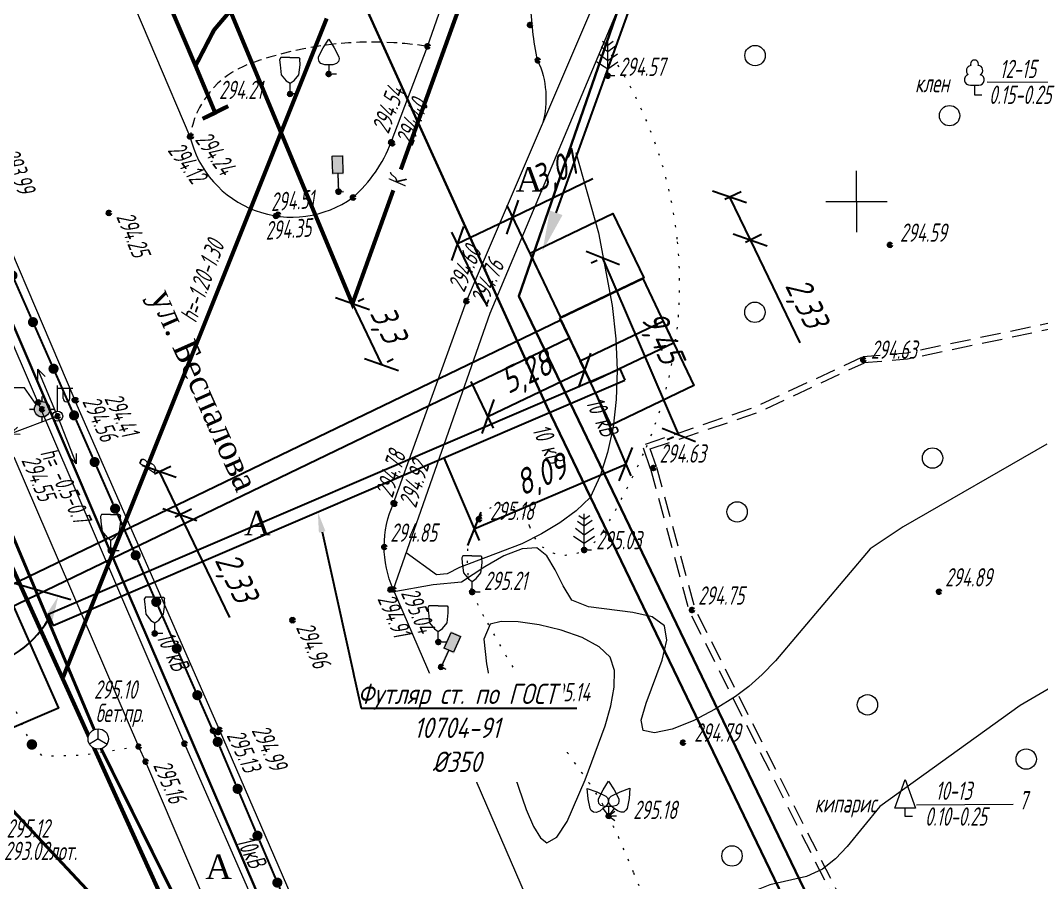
# Model space of a CAD drawing. Header units: metres. Extents: x -857 to 4713, y -766 to 4803.
# Drawn here: x 1997.6 to 2047.6, y 1262 to 1304.3 of the extents above; entities that cross this region are included whole.
import ezdxf
from ezdxf import colors
from ezdxf.entities.mleader import LeaderData, LeaderLine
from ezdxf.math import Vec2, Vec3

# ---------------------------------------------------------------- set-up
doc = ezdxf.new("R2010")
doc.units = ezdxf.units.M
doc.set_wipeout_variables(frame=1)
for name, pattern in [('71100000a', [1, 0, -1]), ('COMMUN', [6, 5, -1]), ('DASHED', [0.75, 0.5, -0.25]), ('DASHEDX2', [1.5, 1, -0.5])]:
    doc.linetypes.add(name, pattern=pattern)
for name, color, linetype, lineweight, transparency in [('31252100', 7, 'Continuous', 18, 0.65), ('51361960', 7, 'Continuous', 18, 0.65), ('51472300', 7, 'Continuous', 18, 0.65), ('71100000', 7, 'Continuous', 18, 0.65), ('71133100', 7, 'Continuous', 18, 0.65), ('71133200', 7, 'Continuous', 18, 0.65), ('71133300', 7, 'Continuous', 18, 0.65), ('71133600', 7, 'Continuous', 18, 0.65), ('71133800', 7, 'Continuous', 18, 0.65), ('82211000', 7, 'Continuous', 18, 0.65), ('Commun', 7, 'Continuous', 18, 0.65), ('GEO_POINTS', 7, 'Continuous', 18, 0.65), ('Grid', 7, 'Continuous', 18, 0.65), ('Otm', 7, 'Continuous', 18, 0.65), ('R_Поверхность5_CNT-MIN', 7, 'Continuous', 18, 0.65), ('Sit', 7, 'Continuous', 18, 0.65), ('Text', 7, 'Continuous', 18, 0.65), ('Text_com', 7, 'Continuous', 18, 0.65), ('Us_znak', 7, 'Continuous', 18, 0.65), ('Us_znak_fon', 7, 'Continuous', 18, 0.65)]:
    doc.layers.add(name, color=color, linetype=linetype, lineweight=lineweight, transparency=transparency)
doc.layers.add('НВ текст', color=213, linetype='Continuous', lineweight=13)
doc.styles.add('eskd', font='ESKD1.shx', dxfattribs={"width": 1.2, "oblique": 15})
doc.styles.get("Standard").update_dxf_attribs({"font": 'GOST_0.TTF', "oblique": 15})
doc.styles.add('style1', font='times.ttf', dxfattribs={"height": 1})
doc.linetypes.add('KABELww_500', pattern='A,0.0001,-0.4,[131,ltypeshp.shx,S=0.4,R=90,X=0.4,Y=-0.4],0.2,[131,ltypeshp.shx,S=0.2,R=90,X=0.4,Y=-0.2],3.6,[131,ltypeshp.shx,S=0.2,R=-90,X=-0.4,Y=0.2],0.2,[131,ltypeshp.shx,S=0.4,R=-90,X=-0.4,Y=0.4],-0.8,4,-0.4', length=9.6001)
doc.linetypes.add('ПОДЗ_ЛИНИИ_СВЯЗИ', pattern='A,4.8,-0.2,[133,ltypeshp.shx,S=0.2,R=0,X=-0.2,Y=0],-0.2,4.8,-2', length=12)
doc.dimstyles.new('ISO-25', dxfattribs={"dimtxt": 2.5, "dimasz": 2.5, "dimexe": 1.25, "dimexo": 0.625, "dimtad": 1, "dimtxsty": 'Standard', "dimcen": 2.5, "dimadec": 0, "dimazin": 0, "dimtfac": 1, "dimtmove": 0, "dimatfit": 3, "dimfxl": 1, "dimarcsym": 0})

# ---------------------------------------------------------------- blocks, each defined once
blk = doc.blocks.new('51472300')
for p, q in [((0, 0.5), (0, 3)), ((0, 2.75), (1.5, 2.75)), ((0.54, 1.74), (0.54, 2.75)), ((1.2, 1.74), (1.2, 2.75))]:
    blk.add_line(p, q)
at = {"color": 7}
for radius in [0.5, 0.05]:
    blk.add_circle((0, 0), radius, dxfattribs=at)
blk.add_arc((0.87, 1.75), 0.331, 182.1567, 357.8433)
at = {"oblique": 15}
blk.add_attdef('Z', (1.02, -1.37), '', height=2, dxfattribs=at)
blk = doc.blocks.new('71133200')
for p, q in [((-0.924145, 3.560442), (-1.024145, 3.360442)), ((-1.024145, 3.360442), (-0.977382, 2.864397)), ((-0.024145, 3.560442), (-0.924145, 3.560442)), ((-0.024145, 3.560442), (0.875855, 3.560442)), ((0.875855, 3.560442), (0.958164, 3.395824)), ((0.975974, 2.864397), (0.958164, 3.395824)), ((-0.977382, 2.864397), (-0.861899, 1.88241)), ((0.861899, 1.88241), (0.975974, 2.864397)), ((-0.861899, 1.88241), (-0.374616, 1.28565)), ((-0.374616, 1.28565), (0, 1.039723)), ((0, 1.039723), (0.401375, 1.321765)), ((0, 0), (0, 1.039723)), ((0.401375, 1.321765), (0.861899, 1.88241)), ((0.8, 0), (0, 0))]:
    blk.add_line(p, q)
at = {"style": 'eskd', "oblique": 14.99997778}
blk.add_attdef('Z', (1.873004, -0.239356), '', height=2, dxfattribs=at)
blk = doc.blocks.new('71133300')
for p, q in [((0, 0.91), (0, 0)), ((0, 0), (0.76, 0))]:
    blk.add_line(p, q)
blk.add_lwpolyline([(0, 0.91), (-0.38, 0.91), (-0.76, 1.03), (-0.95, 1.21), (-1.01, 1.47), (-0.99, 1.69), (-0.54, 2.57), (0, 3.42), (0.54, 2.57), (0.99, 1.69), (1.01, 1.47), (0.95, 1.21), (0.76, 1.03), (0.39, 0.91)], close=True)
at = {"style": 'eskd', "oblique": 15}
blk.add_attdef('Z', (1.77, -0.69), '', height=2, dxfattribs=at)
blk = doc.blocks.new('71133600')
for p, q in [((-0.52, 3.39), (0, 3.02)), ((0, 3.02), (0.55, 3.39)), ((-0.86, 2.16), (0, 1.51)), ((0, 1.51), (0.96, 2.16))]:
    blk.add_line(p, q)
for points in [[(0.71, 0), (0, 0), (0, 3.55)], [(-0.64, 2.84), (0, 2.37), (0, 2.37), (0.78, 2.93)], [(-1.05, 1.38), (0, 0.67), (1, 1.38)]]:
    blk.add_lwpolyline(points)
at = {"style": 'eskd', "oblique": 15}
blk.add_attdef('Z', (2.03, -0.19), '', height=2, dxfattribs=at)
blk = doc.blocks.new('*U54')
at = {"layer": '82211000', "linetype": 'Continuous', "ltscale": 0.5}
for points in [[(5192401.539, 4968912.652, 1), (5192401.737, 4968912.193, 1)], [(5192402.527, 4968910.355, 1), (5192402.725, 4968909.896, 1)], [(5192403.515, 4968908.059, 1), (5192403.713, 4968907.6, 1)], [(5192404.503, 4968905.762, 1), (5192404.701, 4968905.303, 1)], [(5192405.491, 4968903.466, 1), (5192405.689, 4968903.007, 1)], [(5192406.486, 4968901.173, 1), (5192406.688, 4968900.715, 1)], [(5192407.494, 4968898.885, 1), (5192407.695, 4968898.427, 1)], [(5192408.501, 4968896.597, 1), (5192408.703, 4968896.139, 1)], [(5192409.509, 4968894.309, 1), (5192409.71, 4968893.851, 1)], [(5192410.516, 4968892.021, 1), (5192410.718, 4968891.563, 1)], [(5192411.524, 4968889.732, 1), (5192411.725, 4968889.275, 1)], [(5192412.531, 4968887.444, 1), (5192412.733, 4968886.987, 1)], [(5192413.538, 4968885.156, 1), (5192413.74, 4968884.699, 1)], [(5192414.546, 4968882.868, 1), (5192414.747, 4968882.411, 1)], [(5192415.553, 4968880.58, 1), (5192415.755, 4968880.123, 1)], [(5192416.561, 4968878.292, 1), (5192416.762, 4968877.835, 1)], [(5192417.568, 4968876.004, 1), (5192417.77, 4968875.547, 1)], [(5192418.571, 4968873.714, 1), (5192418.766, 4968873.254, 1)], [(5192419.546, 4968871.412, 1), (5192419.741, 4968870.952, 1)], [(5192420.521, 4968869.11, 1), (5192420.716, 4968868.65, 1)], [(5192421.496, 4968866.808, 1), (5192421.691, 4968866.348, 1)], [(5192422.47, 4968864.506, 1), (5192422.665, 4968864.045, 1)], [(5192423.445, 4968862.204, 1), (5192423.64, 4968861.743, 1)], [(5192424.42, 4968859.902, 1), (5192424.615, 4968859.441, 1)]]:
    blk.add_hatch(color=256, dxfattribs=at).paths.add_polyline_path(points, flags=0)
at = {"layer": '82211000', "linetype": 'Continuous', "ltscale": 0.5, "flags": 128}
blk.add_lwpolyline([(5192401.144, 4968913.57, 0.1, 0.1, 0), (5192401.539, 4968912.652, 0, 0, 0)], format="xyseb", dxfattribs=at)
at = {"layer": '82211000', "linetype": 'Continuous', "ltscale": 0.5, "const_width": 0.1}
for points in [[(5192401.737, 4968912.193), (5192402.527, 4968910.355)], [(5192402.725, 4968909.896), (5192403.515, 4968908.059)], [(5192403.713, 4968907.6), (5192404.503, 4968905.762)], [(5192404.701, 4968905.303), (5192405.491, 4968903.466)], [(5192406.688, 4968900.715), (5192407.494, 4968898.885)], [(5192407.695, 4968898.427), (5192408.501, 4968896.597)], [(5192408.703, 4968896.139), (5192409.509, 4968894.309)], [(5192409.71, 4968893.851), (5192410.516, 4968892.021)], [(5192410.718, 4968891.563), (5192411.524, 4968889.732)], [(5192411.725, 4968889.275), (5192412.531, 4968887.444)], [(5192412.733, 4968886.987), (5192413.538, 4968885.156)], [(5192413.74, 4968884.699), (5192414.546, 4968882.868)], [(5192414.747, 4968882.411), (5192415.553, 4968880.58)], [(5192415.755, 4968880.123), (5192416.561, 4968878.292)], [(5192416.762, 4968877.835), (5192417.568, 4968876.004)], [(5192418.766, 4968873.254), (5192419.546, 4968871.412)], [(5192419.741, 4968870.952), (5192420.521, 4968869.11)], [(5192420.716, 4968868.65), (5192421.496, 4968866.808)], [(5192421.691, 4968866.348), (5192422.47, 4968864.506)], [(5192422.665, 4968864.045), (5192423.445, 4968862.204)], [(5192423.64, 4968861.743), (5192424.42, 4968859.902)]]:
    blk.add_lwpolyline(points, dxfattribs=at)
at = {"layer": '82211000', "linetype": 'Continuous', "ltscale": 0.5}
for points in [[(5192405.689, 4968903.007, 0.1, 0.1, 0), (5192406.121, 4968902.002, 0.1, 0.1, 0), (5192406.486, 4968901.173, 0, 0, 0)], [(5192417.77, 4968875.547, 0.1, 0.1, 0), (5192418.436, 4968874.033, 0.1, 0.1, 0), (5192418.571, 4968873.714, 0, 0, 0)]]:
    blk.add_lwpolyline(points, format="xyseb", dxfattribs=at)
at = {"layer": '82211000', "ltscale": 0.5, "const_width": 0.1}
blk.add_lwpolyline([(5192424.615, 4968859.441), (5192425.388, 4968857.617)], dxfattribs=at)
blk = doc.blocks.new('31252100a')
blk.add_circle((0, 0), 1)
blk = doc.blocks.new('51361960a')
at = {"style": 'eskd', "oblique": 15}
for tag, p in [('Z', (1.72, 1.4)), ('Z1', (1.72, -1)), ('Z2', (1.72, -3.4))]:
    blk.add_attdef(tag, p, '', height=2, dxfattribs=at)
at = {"color": 7}
blk.add_wipeout([(-0.1, 1), (-0.29, 0.96), (-0.47, 0.89), (-0.64, 0.78), (-0.78, 0.64), (-0.89, 0.47), (-0.96, 0.29), (-1, 0.1), (-1, -0.1), (-0.96, -0.29), (-0.89, -0.47), (-0.78, -0.64), (-0.64, -0.78), (-0.47, -0.89), (-0.29, -0.96), (-0.1, -1), (0.1, -1), (0.29, -0.96), (0.47, -0.89), (0.64, -0.78), (0.78, -0.64), (0.89, -0.47), (0.96, -0.29), (1, -0.1), (1, 0.1), (0.96, 0.29), (0.89, 0.47), (0.78, 0.64), (0.64, 0.78), (0.47, 0.89), (0.29, 0.96), (0.1, 1)], dxfattribs=at)
blk.add_wipeout([(-0.1, 1), (-0.29, 0.96), (-0.47, 0.89), (-0.64, 0.78), (-0.78, 0.64), (-0.89, 0.47), (-0.96, 0.29), (-1, 0.1), (-1, -0.1), (-0.96, -0.29), (-0.89, -0.47), (-0.78, -0.64), (-0.64, -0.78), (-0.47, -0.89), (-0.29, -0.96), (-0.1, -1), (0.1, -1), (0.29, -0.96), (0.47, -0.89), (0.64, -0.78), (0.78, -0.64), (0.89, -0.47), (0.96, -0.29), (1, -0.1), (1, 0.1), (0.96, 0.29), (0.89, 0.47), (0.78, 0.64), (0.64, 0.78), (0.47, 0.89), (0.29, 0.96), (0.1, 1)], dxfattribs=at)
for q in [(-0.87, -0.5), (0, 1), (0.87, -0.5)]:
    blk.add_line((0, 0), q)
blk.add_circle((0, 0), 1)
blk = doc.blocks.new('GRID')
at = {"layer": 'Grid', "color": 104}
blk.add_line((-1.5, 0), (1.5, 0), dxfattribs=at)
for points in [[(0, 0), (0, 1.5)], [(0, 0), (0, -1.5)]]:
    blk.add_lwpolyline(points, dxfattribs=at)
blk = doc.blocks.new('71133800')
blk.add_lwpolyline([(0.71, 0), (0, 0), (0, 0.8), (-1.03, 0.8), (0, 3.61), (1.01, 0.8), (-0.03, 0.8)])
at = {"style": 'eskd', "oblique": 15}
blk.add_attdef('Z', (1.57, -0.8), '', height=2, dxfattribs=at)
blk = doc.blocks.new('71133100')
for p, q in [((-0.39, 0.96), (0.43, 0.96)), ((0, 0.96), (0, 0)), ((0, 0), (0.75, 0))]:
    blk.add_line(p, q)
for centre, radius, start, end in [((0.01, 3.04), 0.39, 339.52, 198.62), ((-0.44, 1.5), 0.538, 107.1058, 275.2306), ((-0.26, 2.38), 0.52, 101.09, 227.21), ((0.33, 2.4), 0.5, 301.87, 85.62), ((0.46, 1.48), 0.52, 267.04, 76.7)]:
    blk.add_arc(centre, radius, start, end)
at = {"style": 'eskd', "oblique": 15}
blk.add_attdef('Z', (1.7, -0.17), '', height=2, dxfattribs=at)
blk = doc.blocks.new('KOVER')
at = {"layer": 'Us_znak', "lineweight": -2}
blk.add_hatch(color=0, dxfattribs=at).paths.add_polyline_path([(-0.21, 0, 1), (0.21, 0, 1)])
at = {"layer": 'Us_znak_fon', "true_color": 0xffffff}
blk.add_hatch(color=7, dxfattribs=at).paths.add_polyline_path([(-0.26, 0, 1), (0.26, 0, 1)])
at = {"layer": 'Us_znak', "color": 0, "lineweight": -2}
blk.add_circle((0, 0), 0.21, dxfattribs=at)
blk = doc.blocks.new('NAPR')
at = {"layer": 'Us_znak', "color": 0, "linetype": 'Continuous', "lineweight": -2}
for p in [(-0.191, 2.038), (0.189, 2.037)]:
    blk.add_line(p, (0, 2.5), dxfattribs=at)
blk.add_lwpolyline([(0, 0), (0, 2.5)], dxfattribs=at)
blk = doc.blocks.new('ZNAK')
at = {"layer": 'Us_znak_fon', "true_color": 0xffffff}
blk.add_hatch(color=7, dxfattribs=at).paths.add_polyline_path([(0.3, 1.8), (-0.3, 1.8), (-0.3, 0.85), (-0.05, 0.85), (-0.05, -0.05), (0.25, -0.05), (0.25, 0.05), (0.05, 0.05), (0.05, 0.85), (0.3, 0.85)])
at = {"layer": 'Us_znak', "color": 0, "linetype": 'Continuous', "lineweight": -2, "ltscale": 10}
blk.add_lwpolyline([(-0.25, 1.75), (0.25, 1.75), (0.25, 0.9), (-0.25, 0.9)], close=True, dxfattribs=at)
at = {"layer": 'Us_znak', "linetype": 'DASHEDX2', "ltscale": 10}
blk.add_lwpolyline([(0, 0.9), (0, 0), (0.25, 0)], dxfattribs=at)
blk = doc.blocks.new('POINT')
at = {"layer": 'Us_znak', "linetype": 'Continuous', "lineweight": -2}
h = blk.add_hatch(color=0, dxfattribs=at)
edge = h.paths.add_edge_path()
edge.add_arc((0, 0), 0.05, 0, 360)
at = {"layer": 'Us_znak_fon', "linetype": 'Continuous', "true_color": 0xffffff}
blk.add_hatch(color=7, dxfattribs=at).paths.add_polyline_path([(-0.422, 0.05, -0.346708), (-0.05, 0.422), (-0.05, 0.625), (0.05, 0.625), (0.05, 0.422, -0.346708), (0.422, 0.05), (0.625, 0.05), (0.625, -0.05), (0.422, -0.05, -0.346708), (0.05, -0.422), (0.05, -0.625), (-0.05, -0.625), (-0.05, -0.422, -0.346708), (-0.422, -0.05), (-0.625, -0.05), (-0.625, 0.05)])
at = {"layer": 'Us_znak', "color": 0, "linetype": 'Continuous', "lineweight": -2}
for p, q in [((0, 0.375), (0, 0.625)), ((-0.625, 0), (-0.375, 0)), ((0.375, 0), (0.625, 0)), ((0, -0.625), (0, -0.375))]:
    blk.add_line(p, q, dxfattribs=at)
for radius in [0.375, 0.05]:
    blk.add_circle((0, 0), radius, dxfattribs=at)
blk = doc.blocks.new('_Oblique')
at = {"color": 0, "linetype": 'ByBlock', "lineweight": -2}
blk.add_line((-0.5, -0.5), (0.5, 0.5), dxfattribs=at)
blk = doc.blocks.new('*D115')
at = {"color": 0, "lineweight": -2, "transparency": 16777216}
for p, q in [((2029.843, 1283.969), (2026.113, 1292.648)), ((2025.844, 1292.533), (2025.539, 1292.402)), ((2029.574, 1283.853), (2029.269, 1283.722))]:
    blk.add_line(p, q, dxfattribs=at)
at = {"layer": 'Defpoints', "color": 0, "transparency": 16777216}
for p in [(2026.113, 1292.648), (2026.131, 1292.656), (2029.862, 1283.977)]:
    blk.add_point(p, dxfattribs=at)
at = {"color": 0, "lineweight": -2, "transparency": 16777216, "xscale": 1.25, "yscale": 1.25, "zscale": 1.25}
for p, rotation in [((2026.113, 1292.648), 113.2567220751543), ((2029.843, 1283.969), 293.2567220751543)]:
    blk.add_blockref('_Oblique', p, dxfattribs=dict(at, rotation=rotation))
at = {"color": 0, "transparency": 16777216, "insert": (2028.925, 1288.716), "char_height": 1.25, "attachment_point": 5, "rotation": 293.2567}
blk.add_mtext('9,45', dxfattribs=at)
blk = doc.blocks.new('*D116')
at = {"color": 0, "lineweight": -2, "transparency": 16777216}
for p, q in [((2014.115, 1290.533), (2014.396, 1290.669)), ((2013.833, 1290.398), (2015.266, 1287.423)), ((2015.547, 1287.559), (2015.829, 1287.694))]:
    blk.add_line(p, q, dxfattribs=at)
at = {"layer": 'Defpoints', "color": 0, "transparency": 16777216}
for p in [(2013.833, 1290.398, 289.283), (2015.266, 1287.423), (2015.266, 1287.423)]:
    blk.add_point(p, dxfattribs=at)
at = {"color": 0, "lineweight": -2, "transparency": 16777216, "xscale": 1.25, "yscale": 1.25, "zscale": 1.25}
for p, rotation in [((2013.833, 1290.398), 115.7174140466371), ((2015.266, 1287.423), 295.7174140466371)]:
    blk.add_blockref('_Oblique', p, dxfattribs=dict(at, rotation=rotation))
at = {"color": 0, "transparency": 16777216, "insert": (2015.479, 1289.358), "char_height": 1.25, "attachment_point": 5, "rotation": 295.7174}
blk.add_mtext('3,3', dxfattribs=at)
blk = doc.blocks.new('*D132')
at = {"color": 0, "lineweight": -2, "transparency": 16777216}
for p, q in [((2032.096, 1295.529), (2032.892, 1295.913)), ((2032.329, 1295.642), (2033.342, 1293.539)), ((2033.109, 1293.427), (2033.905, 1293.811)), ((2033.342, 1293.539), (2035.777, 1288.482))]:
    blk.add_line(p, q, dxfattribs=at)
at = {"layer": 'Defpoints', "color": 0, "transparency": 16777216}
for p in [(2032.329, 1295.642), (2031.815, 1295.394), (2032.827, 1293.292)]:
    blk.add_point(p, dxfattribs=at)
at = {"color": 0, "lineweight": -2, "transparency": 16777216, "xscale": 1.25, "yscale": 1.25, "zscale": 1.25}
for p, rotation in [((2032.329, 1295.642), 115.717414046647), ((2033.342, 1293.539), 295.717414046647)]:
    blk.add_blockref('_Oblique', p, dxfattribs=dict(at, rotation=rotation))
at = {"color": 0, "transparency": 16777216, "insert": (2035.995, 1290.408), "char_height": 1.25, "attachment_point": 5, "rotation": 295.7174}
blk.add_mtext('2,33', dxfattribs=at)
blk = doc.blocks.new('*D133')
at = {"color": 0, "lineweight": -2, "transparency": 16777216}
for p, q in [((2004.127, 1282.058), (2004.923, 1282.441)), ((2004.36, 1282.17), (2005.372, 1280.068)), ((2005.139, 1279.956), (2005.935, 1280.339)), ((2005.372, 1280.068), (2007.808, 1275.011))]:
    blk.add_line(p, q, dxfattribs=at)
at = {"layer": 'Defpoints', "color": 0, "transparency": 16777216}
for p in [(2004.36, 1282.17), (2003.845, 1281.922), (2004.857, 1279.82)]:
    blk.add_point(p, dxfattribs=at)
at = {"color": 0, "lineweight": -2, "transparency": 16777216, "xscale": 1.25, "yscale": 1.25, "zscale": 1.25}
for p, rotation in [((2004.36, 1282.17), 115.717414046647), ((2005.372, 1280.068), 295.717414046647)]:
    blk.add_blockref('_Oblique', p, dxfattribs=dict(at, rotation=rotation))
at = {"color": 0, "transparency": 16777216, "insert": (2008.025, 1276.936), "char_height": 1.25, "attachment_point": 5, "rotation": 295.7174}
blk.add_mtext('2,33', dxfattribs=at)
blk = doc.blocks.new('*D189')
at = {"color": 0, "lineweight": -2, "transparency": 16777216}
for p, q in [((2021.696, 1294.659), (2025.618, 1296.547)), ((2023.178, 1291.581), (2021.425, 1295.222)), ((2018.984, 1293.353), (2021.696, 1294.659)), ((2020.466, 1290.275), (2018.713, 1293.916))]:
    blk.add_line(p, q, dxfattribs=at)
at = {"layer": 'Defpoints', "color": 0, "transparency": 16777216}
for p in [(2021.696, 1294.659), (2023.314, 1291.299), (2020.602, 1289.993)]:
    blk.add_point(p, dxfattribs=at)
at = {"color": 0, "lineweight": -2, "transparency": 16777216, "xscale": 1.25, "yscale": 1.25, "zscale": 1.25}
for p, rotation in [((2021.696, 1294.659), 25.71569932301934), ((2018.984, 1293.353), 205.7156993230194)]:
    blk.add_blockref('_Oblique', p, dxfattribs=dict(at, rotation=rotation))
at = {"color": 0, "transparency": 16777216, "insert": (2023.773, 1296.803), "char_height": 1.25, "attachment_point": 5, "rotation": 25.7157}
blk.add_mtext('3,01', dxfattribs=at)
blk = doc.blocks.new('*D190')
at = {"color": 0, "lineweight": -2, "transparency": 16777216}
for p, q in [((2024.403, 1288.874), (2025.5, 1286.583)), ((2020.469, 1284.867), (2025.23, 1287.147)), ((2019.642, 1286.594), (2020.739, 1284.304))]:
    blk.add_line(p, q, dxfattribs=at)
at = {"layer": 'Defpoints', "color": 0, "transparency": 16777216}
for p in [(2024.268, 1289.156), (2025.23, 1287.147), (2019.507, 1286.876)]:
    blk.add_point(p, dxfattribs=at)
at = {"color": 0, "lineweight": -2, "transparency": 16777216, "xscale": 1.25, "yscale": 1.25, "zscale": 1.25}
for p, rotation in [((2025.23, 1287.147), 25.58543545111586), ((2020.469, 1284.867), 205.5854354511159)]:
    blk.add_blockref('_Oblique', p, dxfattribs=dict(at, rotation=rotation))
at = {"color": 0, "transparency": 16777216, "insert": (2022.404, 1286.937), "char_height": 1.25, "attachment_point": 5, "rotation": 25.5854}
blk.add_mtext('5,28', dxfattribs=at)
blk = doc.blocks.new('*D191')
at = {"color": 0, "lineweight": -2, "transparency": 16777216}
for p, q in [((2025.755, 1286.018), (2027.49, 1281.962)), ((2018.318, 1282.836), (2020.053, 1278.781)), ((2019.807, 1279.355), (2027.244, 1282.537))]:
    blk.add_line(p, q, dxfattribs=at)
at = {"layer": 'Defpoints', "color": 0, "transparency": 16777216}
for p in [(2025.632, 1286.305), (2018.195, 1283.123), (2027.244, 1282.537)]:
    blk.add_point(p, dxfattribs=at)
at = {"color": 0, "lineweight": -2, "transparency": 16777216, "xscale": 1.25, "yscale": 1.25, "zscale": 1.25}
for p, rotation in [((2027.244, 1282.537), 23.1611704881968), ((2019.807, 1279.355), 203.1611704881968)]:
    blk.add_blockref('_Oblique', p, dxfattribs=dict(at, rotation=rotation))
at = {"color": 0, "transparency": 16777216, "insert": (2023.12, 1281.894), "char_height": 1.25, "attachment_point": 5, "rotation": 23.1612}
blk.add_mtext('8,09', dxfattribs=at)
blk = doc.blocks.new('*D194')
at = {"color": 0, "lineweight": -2, "transparency": 16777216}
for p, q in [((1994.296, 1277.323), (1989.479, 1275.003)), ((1994.878, 1277.373), (2000.018, 1275.899))]:
    blk.add_line(p, q, dxfattribs=at)
blk.add_arc((1994.578, 1277.459), 5.034, 219.9805, 329.7401, dxfattribs=at)
at = {"color": 0, "transparency": 16777216}
for points in [[(1998.734, 1275.004), (1999.118, 1274.84), (1999.417, 1276.071)], [(1990.545, 1274.111), (1990.895, 1274.337), (1990.042, 1275.274)]]:
    blk.add_solid(points, dxfattribs=at)
at = {"layer": 'Defpoints', "color": 0, "transparency": 16777216}
for p in [(2084.221, 1320.635, 292.988), (1992.438, 1278.072, 291.13), (1994.578, 1277.459, 291.193), (1994.578, 1277.459, 291.193), (1993.006, 1272.676)]:
    blk.add_point(p, dxfattribs=at)
at = {"color": 0, "transparency": 16777216, "insert": (1994.925, 1273.377), "char_height": 1.25, "attachment_point": 5, "rotation": 4.8603}
blk.add_mtext('138°', dxfattribs=at)

msp = doc.modelspace()

# ---------------------------------------------------------------- linework, layer by layer
for p, q in [((1998.915, 1275.175), (2026.946, 1287.217)), ((2026.946, 1287.21), (2027.188, 1286.652)), ((1999.158, 1274.611), (2027.188, 1286.652)), ((1998.915, 1275.175), (1999.158, 1274.611))]:
    msp.add_line(p, q)
at = {"color": 192, "linetype": 'ПОДЗ_ЛИНИИ_СВЯЗИ', "lineweight": 60, "ltscale": 0.4, "const_width": 0.15, "flags": 128}
for points, elevation in [([(1947.973, 1370.625), (1988.71, 1274.585), (2003.908, 1258.354), (2021.279, 1216.797)], 290.481), ([(1971.988, 1338.976), (2001.172, 1269.507)], 290.074), ([(2007.881, 1255.721), (2001.514, 1268.567)], 295.619)]:
    msp.add_lwpolyline(points, dxfattribs=dict(at, elevation=elevation))
for points in [[(2022.554, 1292.889), (2026.613, 1294.831), (2028.123, 1291.673), (2024.064, 1289.732)], [(2024.012, 1289.693), (2028.071, 1291.635), (2029.581, 1288.477), (2025.522, 1286.536)], [(2025.009, 1287.608), (2029.068, 1289.55), (2030.579, 1286.393), (2026.519, 1284.451)], [(1991.226, 1277.938), (1995.339, 1279.765), (1999.427, 1270.56), (1995.285, 1268.799)]]:
    msp.add_lwpolyline(points, close=True)
msp.add_lwpolyline([(2024.052, 1289.62), (2024.486, 1288.719), (1992.396, 1273.246), (1991.962, 1274.147), (2024.052, 1289.62)])
at = {"layer": '71100000', "linetype": '71100000a', "ltscale": 0.5}
msp.add_lwpolyline([(2038.594, 1235.442, -0.025435), (2036.83, 1239.252, -0.033015), (2035.822, 1242.327, -0.010565), (2035.307, 1244.531, 0.041009), (2035.14, 1245.091, 0.014385), (2033.963, 1247.865, -0.005343), (2030.661, 1255.275, -0.005186), (2027.622, 1262.499, 0.013408), (2026.401, 1265.274, 0.048157), (2025.419, 1266.92, -0.019154), (2022.721, 1270.901, -0.011167), (2020.452, 1274.731, -0.029325), (2019.708, 1276.256, -0.071855), (2019.509, 1277.026, -0.041893), (2019.476, 1278.385, -0.078018), (2019.577, 1278.847, -0.033707), (2020.039, 1279.834, -0.688426), (2022.526, 1279.483, 0.504722), (2025.199, 1278.317, 0.126735), (2026.13, 1279.229, 0.034981), (2028.25, 1283.372, 0.128452), (2029.766, 1293.571, 0.127487), (2026.093, 1303.286)], format="xyb", dxfattribs=at)
at = {"layer": '71100000', "linetype": '71100000a', "ltscale": 0.5, "elevation": 294.548, "flags": 128}
msp.add_lwpolyline([(2003.35, 1268.67), (2000.59, 1268.246), (1998.652, 1268.194), (1998.077, 1268.808), (1996.556, 1272.113), (1995.743, 1272.634), (1993.57, 1272.593), (1990.884, 1272.511), (1988.383, 1271.173), (1981.465, 1268.638), (1980.715, 1268.351), (1979.087, 1267.867), (1977.828, 1268.073), (1976.991, 1269.212), (1976.03, 1270.944), (1975.887, 1272.128)], dxfattribs=at)
at = {"layer": 'Commun', "color": 1, "linetype": 'KABELww_500', "lineweight": 30, "flags": 128}
msp.add_lwpolyline([(1902.3, 1508.453), (1907.247, 1496.628), (1915.094, 1478.449), (1925.833, 1453.741), (1943.82, 1411.454), (1947.767, 1402.432), (1954.32, 1387.493), (1973.029, 1345.148), (1987.375, 1312.339), (2001.279, 1279.81), (2013.185, 1252.155), (2013.185, 1252.155)], dxfattribs=at)
at = {"layer": 'Commun', "color": 4, "linetype": 'COMMUN', "ltscale": 0.7, "const_width": 0.2, "flags": 128}
msp.add_lwpolyline([(2041.275, 1346.473), (2033.759, 1344.818), (2024.631, 1324.564), (2007.049, 1303.838), (2006.14, 1302.082), (1993.054, 1332.724), (1973.571, 1377.655), (1961.298, 1407.187)], dxfattribs=at)
at = {"layer": 'Commun', "color": 1, "linetype": 'KABELww_500', "lineweight": 30, "elevation": 289.986, "flags": 128}
for points in [[(1971.025, 1406.711), (2003.648, 1328.863), (2023.377, 1285.36), (2047.404, 1235.448)], [(2059.382, 1350.746), (2058.602, 1354.663), (2047.839, 1352.371), (2049.33, 1345.669), (2040.403, 1343.95), (2022.004, 1290.782), (2048.508, 1235.647)]]:
    msp.add_lwpolyline(points, dxfattribs=at)
at = {"layer": 'Commun', "color": 32, "linetype": 'COMMUN', "ltscale": 0.7, "const_width": 0.2, "elevation": 289.283, "flags": 128}
for points in [[(2016.209, 1296.992), (2024.096, 1318.883)], [(2007.218, 1306.281), (2013.833, 1290.398), (2015.841, 1295.97)]]:
    msp.add_lwpolyline(points, dxfattribs=at)
at = {"layer": 'Commun', "color": 106, "linetype": 'COMMUN', "ltscale": 0.7, "const_width": 0.2, "flags": 128}
for points, elevation in [([(1999.649, 1272.086), (2012.572, 1304.401)], 285.381), ([(1996.342, 1279.264), (2009.991, 1249.103)], 288.015)]:
    msp.add_lwpolyline(points, dxfattribs=dict(at, elevation=elevation))
at = {"layer": 'GEO_POINTS', "lineweight": 60}
for centre in [(2022.542, 1304.084, 294.327), (2017.517, 1303.034, 294.293), (2022.923, 1302.346, 294.402), (2012.672, 1301.679, 293.264), (2026.353, 1301.59, 294.569), (2010.778, 1300.7, 294.207), (2005.868, 1298.608, 294.116), (2005.922, 1298.619, 294.241), (2015.736, 1298.327, 294.537), (2015.788, 1298.278, 294.396), (2013.151, 1295.903, 294.501), (2013.863, 1295.618, 294.41), (2001.888, 1294.86, 294.248), (2010.087, 1294.713, 294.346), (2010.189, 1294.771, 294.515), (2040.193, 1293.293, 294.591), (2019.427, 1290.526, 294.763), (2019.43, 1290.54, 294.604), (2038.886, 1287.647, 294.634), (1998.427, 1285.564, 294.467), (2000.215, 1285.675, 294.557), (2000.276, 1285.67, 294.407), (1998.615, 1285.225, 294.559), (1999.375, 1284.886, 294.489), (2028.598, 1282.346, 294.626), (2015.853, 1280.619, 294.783), (2015.902, 1280.589, 294.922), (2020.039, 1279.834, 295.175), (2001.988, 1278.288, 294.879), (2015.394, 1278.464, 294.85), (2025.199, 1278.317, 295.032), (2015.699, 1276.378, 294.909), (2015.839, 1276.386, 295.041), (2019.708, 1276.256, 295.208), (2042.602, 1276.271, 294.886), (2030.489, 1275.378, 294.749), (2010.895, 1274.878, 294.964), (2004.141, 1274.225, 295.102), (2018.047, 1273.805, 295.768), (2018.184, 1272.585, 295.146), (2022.721, 1270.901, 295.145), (2007.317, 1269.492, 294.992), (2001.214, 1269.05, 295.104), (2006.995, 1269.455, 295.059), (2007.25, 1269.39, 295.133), (1998.115, 1268.778, 294.87), (2003.347, 1268.674, 295.175), (2005.6, 1268.818, 295.143), (2030.045, 1268.87, 294.794), (2003.693, 1267.934, 295.158), (2026.401, 1265.274, 295.178)]:
    msp.add_circle(centre, 0.06, dxfattribs=at)
at = {"layer": 'R_Поверхность5_CNT-MIN', "color": 32, "flags": 128}
for points, elevation in [([(2024.786, 1297.833), (2025.899, 1293.884), (2026.574, 1290.321), (2026.748, 1288.685), (2026.813, 1287.145), (2026.769, 1285.702), (2026.615, 1284.356), (2026.352, 1283.107), (2025.98, 1281.954), (2025.499, 1280.898), (2024.81, 1280.24), (2023.999, 1279.651), (2023.101, 1279.117), (2022.147, 1278.625), (2019.086, 1277.466), (2018.477, 1277.148)], 294.5), ([(2047.894, 1283.514), (2040.837, 1279.466), (2039.229, 1278.386), (2034.591, 1272.881), (2033.933, 1272.21), (2033.279, 1271.619), (2032.629, 1271.126), (2031.628, 1270.507), (2030.548, 1269.946), (2029.515, 1269.53), (2028.656, 1269.343), (2028.099, 1269.47), (2028.002, 1269.966), (2028.234, 1270.808), (2029.023, 1272.923), (2029.25, 1273.894), (2029.146, 1274.604), (2028.539, 1275.047), (2027.585, 1275.258), (2025.419, 1275.528), (2024.595, 1275.858), (2024.164, 1276.566), (2023.779, 1277.355), (2023.374, 1278.039), (2022.883, 1278.431), (2022.164, 1278.385), (2021.263, 1278.036), (2020.332, 1277.496), (2019.182, 1276.749), (2017.796, 1276.615), (2015.776, 1276.25)], 295), ([(2018.477, 1277.148), (2017.958, 1277.099), (2016.466, 1278.18)], 294.5), ([(2057.132, 1276.847), (2046.584, 1270.69), (2039.698, 1265.741), (2038.101, 1263.774), (2037.526, 1263.174), (2036.891, 1262.654), (2036.109, 1262.294), (2034.312, 1261.886), (2033.494, 1261.563), (2032.748, 1261.139), (2032.275, 1260.528), (2031.882, 1259.768), (2031.557, 1258.904), (2031.056, 1257.036), (2030.851, 1255.275)], 295.5)]:
    msp.add_lwpolyline(points, dxfattribs=dict(at, elevation=elevation))
at = {"layer": 'R_Поверхность5_CNT-MIN', "color": 32, "elevation": 295.5, "flags": 128}
msp.add_lwpolyline([(2023.376, 1263.96), (2023.863, 1264.223), (2024.361, 1264.994), (2025.243, 1267.045), (2026.238, 1269.696), (2026.515, 1270.672), (2026.679, 1271.597), (2026.681, 1272.413), (2026.47, 1273.062), (2025.941, 1273.576), (2025.103, 1274.023), (2024.08, 1274.385), (2022.994, 1274.648), (2021.969, 1274.795), (2021.128, 1274.812), (2020.594, 1274.681), (2020.282, 1273.95), (2020.417, 1272.738), (2020.729, 1271.137), (2021.625, 1267.723), (2022.354, 1265.581), (2022.717, 1264.759), (2023.062, 1264.196)], close=True, dxfattribs=at)
at = {"layer": 'Sit', "flags": 128}
for points, elevation in [([(2000.816, 1310.504), (2005.868, 1298.608, 0.533802), (2013.863, 1295.618, 0.119515), (2015.736, 1298.327), (2017.517, 1303.034), (2022.15, 1316.251), (2024.34, 1322.148), (2025.692, 1325.689), (2030.685, 1339.935), (2032.178, 1343.676)], 293.656), ([(2022.923, 1302.346, -0.048517), (2022.579, 1305.229), (2028.442, 1321.378), (2029.648, 1325.183), (2030.626, 1327.839, -0.075331), (2032.891, 1329.761, 0.188847), (2034.154, 1331.443)], 294.402), ([(2035.779, 1328.858), (2030.284, 1313.618, -0.252015), (2027.998, 1307.59), (2020.574, 1289.927), (2015.839, 1276.386)], 294.109), ([(2019.427, 1290.526), (2019.427, 1290.526), (2026.895, 1307.984), (2027.495, 1309.5, 0.349402), (2029.017, 1313.737), (2031.401, 1320.287), (2034.537, 1328.829)], 294.85), ([(2022.923, 1302.346, -0.176222), (2023.161, 1299.255, -1.114491)], 294.402), ([(2015.839, 1276.386, -0.213698), (2015.853, 1280.619), (2019.427, 1290.526)], 294.85)]:
    msp.add_lwpolyline(points, format="xyb", dxfattribs=dict(at, elevation=elevation))
for points, elevation in [([(1989.877, 1309.799), (1988.287, 1309.126), (1993.689, 1296.533), (2005.6, 1268.818), (2013.343, 1251.077)], 293.5), ([(1989.877, 1309.799), (1995.128, 1297.613), (2000.215, 1285.675), (2000.215, 1285.675)], 293.5), ([(1998.321, 1285.458), (1997.751, 1286.286), (1994.965, 1286.286)], 294.559), ([(2014.126, 1253.765), (2007.317, 1269.492), (2000.215, 1285.675)], 295.558), ([(2028.456, 1282.297), (2028.108, 1283.323)], 294.626), ([(2028.74, 1282.394), (2028.44, 1283.278)], 294.626), ([(1997.229, 1282.9), (2003.347, 1268.674), (2003.693, 1267.934), (2011.597, 1249.403)], 294.548), ([(2015.839, 1276.386), (2023.983, 1257.522), (2033.448, 1235.708), (2037.269, 1226.81), (2037.269, 1226.81)], 294.85), ([(2041.503, 1265.818), (2046.234, 1265.851)], 295.5)]:
    msp.add_lwpolyline(points, dxfattribs=dict(at, elevation=elevation))
at = {"layer": 'Sit', "linetype": 'DASHED', "elevation": 293.656, "flags": 128}
msp.add_lwpolyline([(2017.517, 1303.034, 0.127421), (2008.776, 1302.168, 0.273402), (2005.868, 1298.608, -3.718006)], format="xyb", dxfattribs=at)
at = {"layer": 'Sit', "color": 4, "linetype": 'COMMUN', "ltscale": 0.7, "const_width": 0.2, "elevation": 287.906, "flags": 128}
msp.add_lwpolyline([(2007.746, 1300.103), (2006.486, 1299.482), (2007.104, 1299.772), (2006.14, 1302.082)], dxfattribs=at)
at = {"layer": 'Sit', "flags": 128}
msp.add_lwpolyline([(2044.965, 1301.288), (2049.572, 1301.272)], dxfattribs=at)
at = {"layer": 'Sit', "linetype": 'DASHEDX2', "flags": 128}
for points, elevation in [([(2070.336, 1295.144), (2055.805, 1291.086), (2041.021, 1287.984), (2038.873, 1287.797)], 295.548), ([(2070.417, 1294.855), (2055.876, 1290.794), (2041.065, 1287.686), (2038.899, 1287.498)], 295.548), ([(2028.202, 1283.514), (2033.543, 1285.327), (2038.823, 1287.783)], 294.626), ([(2028.44, 1283.278), (2033.655, 1285.048), (2038.95, 1287.511)], 294.626), ([(2028.453, 1282.306), (2030.349, 1275.325), (2039.91, 1256.32), (2047.074, 1240.915), (2050.639, 1232.654)], 294.626), ([(2028.743, 1282.385), (2030.63, 1275.432), (2040.18, 1256.451), (2047.348, 1241.038), (2050.915, 1232.773)], 294.626)]:
    msp.add_lwpolyline(points, dxfattribs=dict(at, elevation=elevation))

# ---------------------------------------------------------------- block references
at = {"layer": '31252100', "color": 7, "xscale": 0.5, "yscale": 0.5, "zscale": 0.5}
for p in [(2033.581, 1302.582), (2043.121, 1299.633), (2033.575, 1289.985), (2042.285, 1282.833), (2032.702, 1280.191), (2039.091, 1270.724), (2046.879, 1268.062), (2032.451, 1263.309)]:
    msp.add_blockref('31252100a', p, dxfattribs=at)
at = {"layer": '51472300', "color": 7, "xscale": 0.5, "yscale": 0.5, "zscale": 0.5}
msp.add_blockref('51472300', (1999.375, 1284.886, 294.489), dxfattribs=at)
at = {"layer": '71133100', "color": 7, "xscale": 0.5, "yscale": 0.5, "zscale": 0.5}
msp.add_blockref('71133100', (2044.336, 1300.648, -0.161), dxfattribs=at)
at = {"layer": '71133200', "color": 7, "xscale": 0.5, "yscale": 0.5, "zscale": 0.5}
for p in [(2010.778, 1300.7, 294.207), (2001.988, 1278.288, 294.879), (2019.708, 1276.256, 295.208), (2004.141, 1274.225, 295.102), (2018.047, 1273.805, 295.768)]:
    msp.add_blockref('71133200', p, dxfattribs=at)
at = {"layer": '71133300', "color": 7, "xscale": 0.5, "yscale": 0.5, "zscale": 0.5}
for p in [(2012.672, 1301.679, 293.264), (2026.401, 1265.274, 295.178)]:
    msp.add_blockref('71133300', p, dxfattribs=at)
for rotation in [38.26990210757506, 322.382427364061]:
    msp.add_blockref('71133300', (2026.401, 1265.274, 295.178), dxfattribs=dict(at, rotation=rotation))
at = {"layer": '71133600', "color": 7, "xscale": 0.5, "yscale": 0.5, "zscale": 0.5}
for p in [(2026.353, 1301.59, 294.569), (2025.199, 1278.317, 295.032)]:
    msp.add_blockref('71133600', p, dxfattribs=at)
at = {"layer": '71133800', "color": 7, "xscale": 0.5, "yscale": 0.5, "zscale": 0.5}
msp.add_blockref('71133800', (2040.95, 1265.25, 295.5), dxfattribs=at)
at = {"layer": '82211000', "color": 7}
msp.add_blockref('*U54', (-5190411.441, -4967604.578), dxfattribs=at)
at = {"layer": 'Grid', "color": 7, "linetype": 'Continuous'}
msp.add_blockref('GRID', (2038.559, 1295.422), dxfattribs=at)
at = {"layer": 'Sit', "color": 7, "linetype": 'Continuous'}
for name, p, rotation in [('ZNAK', (2013.151, 1295.903, 294.501), 1.88529729028304), ('NAPR', (1999.375, 1284.886, 294.489), 22.63254919406308), ('ZNAK', (2018.184, 1272.585, 295.146), 335.4812721317538)]:
    msp.add_blockref(name, p, dxfattribs=dict(at, rotation=rotation))
for name, p in [('POINT', (1998.615, 1285.225, 294.559)), ('KOVER', (1998.115, 1268.778, 294.87))]:
    msp.add_blockref(name, p, dxfattribs=at)
at = {"layer": 'Sit', "color": 7, "linetype": 'Continuous', "xscale": -1}
for rotation in [110.7543291791047, 201.3055858978623]:
    msp.add_blockref('NAPR', (1999.375, 1284.886, 294.489), dxfattribs=dict(at, rotation=rotation))

# ---------------------------------------------------------------- texts
at = {"layer": 'Otm', "oblique": 13, "width": 0.8}
for s, p in [('294.57', (2026.907, 1301.583, 294.569)), ('12-15', (2045.572, 1301.474, 0.02)), ('294.21', (2007.296, 1300.448, 294.207)), ('клен', (2041.429, 1300.78, 0.02)), ('0.15-0.25', (2045.057, 1300.208, 0.02)), ('294.59', (2040.69, 1293.443, 294.591)), ('294.63', (2039.263, 1287.702, 294.634)), ('294.63', (2028.898, 1282.606, 294.626)), ('295.18', (2020.585, 1279.792, 295.175)), ('294.85', (2015.694, 1278.724, 294.85)), ('295.03', (2025.79, 1278.354, 295.032)), ('295.21', (2020.289, 1276.358, 295.208)), ('294.89', (2042.902, 1276.531, 294.886)), ('294.75', (2030.789, 1275.638, 294.749)), ('295.14', (2023.35, 1270.895, 295.145)), ('294.79', (2030.602, 1268.915, 294.794)), ('10-13', (2042.43, 1266.059, 295.52)), ('кипарис', (2036.505, 1265.44, 295.52)), ('7', (2046.534, 1265.593, 295.52)), ('295.18', (2027.608, 1265.121, 295.178)), ('0.10-0.25', (2041.915, 1264.792, 295.52))]:
    msp.add_text(s, height=0.9, dxfattribs=at).set_placement(p)
for s, rotation, p in [('294.54', 69.2692, (2015.599, 1298.7, 294.537)), ('294.40', 69.2692, (2016.775, 1298.102, 294.396)), ('294.24', 305.9975, (2006.083, 1298.45, 294.241)), ('294.12', 305.9975, (2004.747, 1297.924, 294.116)), ('293.99', 293.0786, (1996.586, 1297.778, 293.986)), ('294.51', 4.1951, (2009.85, 1294.943, 294.515)), ('294.25', 292.1961, (2002.242, 1294.68, 294.248)), ('294.35', 4.1951, (2009.588, 1293.538, 294.346)), ('294.60', 66.7743, (2019.309, 1290.918, 294.604)), ('294.76', 66.7743, (2020.416, 1290.253, 294.763)), ('294.56', 295.0141, (2000.572, 1285.61, 294.557)), ('294.41', 295.0141, (2001.657, 1285.751, 294.407)), ('294.78', 72.6658, (2015.798, 1280.838, 294.783)), ('294.55', 293.273, (1997.586, 1282.727, 294.548)), ('294.92', 72.6658, (2016.948, 1280.339, 294.922)), ('295.04', 293.3499, (2016.197, 1276.214, 295.041)), ('294.91', 293.3499, (2015.05, 1275.928, 294.909)), ('294.96', 293.4894, (2011.052, 1274.52, 294.964)), ('294.99', 295.394, (2008.873, 1269.471, 294.992)), ('295.13', 295.394, (2007.648, 1269.228, 295.133)), ('295.16', 293.1012, (2004.049, 1267.76, 295.158))]:
    msp.add_text(s, height=0.9, rotation=rotation, dxfattribs=at).set_placement(p)
at = {"layer": 'Text', "style": 'style1'}
for p in [(2021.845, 1295.909), (2008.519, 1279.04), (2006.622, 1262.177)]:
    msp.add_text('А', height=1.2, dxfattribs=at).set_placement(p)
msp.add_text('ул. Беспалова', height=1.2, rotation=293.918, dxfattribs=at).set_placement((2003.874, 1290.781, -285.22))
at = {"layer": 'Text_com', "oblique": 13, "width": 0.8}
for s, rotation, p in [('К', 79.7304, (2016.435, 1296.084, 286.771)), ('h=-1.20-1.30', 70.1328, (2006.171, 1289.423, 6.566)), ('В', 69.8196, (2004.114, 1281.999, 282.899)), ('10кВ', 296.6455, (2008.119, 1264.029, 278.021))]:
    msp.add_text(s, height=0.9, rotation=rotation, dxfattribs=at).set_placement(p)
at = {"layer": 'Text_com', "color": 1, "oblique": 13, "width": 0.8}
for s, p in [('10 кВ ', (2025.252, 1285.557, 568.007)), ('10 кВ ', (2022.622, 1284.215, 568.007)), ('h= -0.5-0.7', (1998.507, 1283.087, 278.725)), ('10 кВ ', (2004.204, 1274.047, 568.007))]:
    msp.add_text(s, height=0.9, rotation=295.6548, dxfattribs=at).set_placement(p)
at = {"layer": 'Text_com', "oblique": 13, "width": 0.8}
for s, p in [('295.10', (2001.163, 1271.024, 295.104)), ('бет.пр.', (2001.243, 1269.879, 295.104)), ('295.12', (1996.872, 1264.212, 295.12)), ('293.02лот.', (1996.749, 1263.108, 295.12))]:
    msp.add_text(s, height=0.9, dxfattribs=at).set_placement(p)

# ---------------------------------------------------------------- dimensions: what is measured, and where the dimension line sits
for p1, p2, distance, picture, middle in [((2029.862, 1283.977), (2026.131, 1292.656), 0.02, '*D115', (2028.925, 1288.716)), ((2013.833, 1290.398, 289.283), (2015.266, 1287.423), 0, '*D116', (2015.479, 1289.358)), ((2019.507, 1286.876), (2024.268, 1289.156), -2.227, '*D190', (2022.404, 1286.937)), ((2018.195, 1283.123), (2025.632, 1286.305), -4.098, '*D191', (2023.12, 1281.894))]:
    dim = msp.add_aligned_dim(p1=p1, p2=p2, distance=distance, dimstyle='ISO-25', override={"dimscale": 0.5, "dimblk1": 'Oblique', "dimblk2": 'Oblique', "dimsah": 1})
    dim.commit()
    dim.dimension.update_dxf_attribs({"geometry": picture, "text_midpoint": middle})
dim = msp.add_linear_dim(base=(2004.36, 1282.17), p1=(2004.857, 1279.82), p2=(2003.845, 1281.922), angle=115.7174, dimstyle='ISO-25', override={"dimscale": 0.5, "dimblk1": 'Oblique', "dimblk2": 'Oblique', "dimsah": 1})
dim.commit()
dim.dimension.update_dxf_attribs({"geometry": '*D133', "text_midpoint": (2007.096, 1276.489), "dimtype": 161})

# ---------------------------------------------------------------- next in the draw order: block references
at = {"layer": '51361960', "color": 7, "xscale": 0.5, "yscale": 0.5, "zscale": 0.5}
msp.add_blockref('51361960a', (2001.369, 1269.048, 290.074), dxfattribs=at)

# ---------------------------------------------------------------- next in the draw order: leaders
at = {"layer": 'НВ текст', "color": 0, "ltscale": 100}
ml = msp.add_multileader_mtext('Standard', dxfattribs=at)
ml.set_content('Рабочий котлован 4,5х10*\\P(размеры уточняются после выбора оборудования)')
ml.set_leader_properties()
ml.build(insert=Vec2(0, 0))
ml.multileader.update_dxf_attribs({"has_dogleg": 0, "text_left_attachment_type": 6, "text_right_attachment_type": 6, "dogleg_length": 1, "arrow_head_size": 2})
ctx = ml.context
ctx.base_point, ctx.char_height, ctx.arrow_head_size, ctx.landing_gap_size, ctx.plane_origin = Vec3(2030.167, 1312.539, 295.44), 1, 2, 1, Vec3(10326.464, -5650.301, 295.44)
ctx.left_attachment, ctx.right_attachment, ctx.text_align_type = 6, 6, 1
notes = []
notes.append((ctx, [(1, (1, 1, 0), (2029.167, 1312.539, 295.44), (1, 0), 1, [(0, [(2023.155, 1292.984, 295.44)], 0, [])])]))
ctx.mtext.insert, ctx.mtext.width, ctx.mtext.defined_height, ctx.mtext.alignment, ctx.mtext.flow_direction = Vec3(2044.002, 1313.824, 295.44), 33.3424, 4.033, 2, 5
ctx.mtext.has_bg_fill, ctx.mtext.bg_color, ctx.mtext.bg_scale_factor, ctx.mtext.bg_transparency, ctx.mtext.use_window_bg_color = 1, -1027028792, 1.5, 0, 1
ml = msp.add_multileader_mtext('Standard', dxfattribs=at)
ml.set_content('Футляр ст. по ГОСТ\\P10704-91\\P%%C350')
ml.set_leader_properties()
ml.build(insert=Vec2(0, 0))
ml.multileader.update_dxf_attribs({"has_dogleg": 0, "text_left_attachment_type": 6, "text_right_attachment_type": 6, "dogleg_length": 1, "arrow_head_size": 1})
ctx = ml.context
ctx.base_point, ctx.char_height, ctx.arrow_head_size, ctx.landing_gap_size, ctx.plane_origin = Vec3(2014.26, 1270.564), 1, 1, 1, Vec3(10279.452, -5701.803)
ctx.left_attachment, ctx.right_attachment, ctx.text_align_type = 6, 6, 1
notes.append((ctx, [(1, (1, 1, 0), (2013.26, 1270.564), (1, 0), 1, [(0, [(2012.136, 1280.186)], 0, [])])]))
ctx.mtext.insert, ctx.mtext.width, ctx.mtext.defined_height, ctx.mtext.alignment, ctx.mtext.flow_direction = Vec3(2018.957, 1271.764), 9.47886, 3.126, 2, 5
ctx.mtext.has_bg_fill, ctx.mtext.bg_color, ctx.mtext.bg_scale_factor, ctx.mtext.bg_transparency, ctx.mtext.use_window_bg_color = 1, -1027028792, 1.5, 0, 1
for ctx, leaders in notes:
    for number, flags, end, landing, length, lines in leaders:
        leader = LeaderData()
        leader.index, (leader.has_last_leader_line, leader.has_dogleg_vector, leader.attachment_direction) = number, flags
        leader.last_leader_point, leader.dogleg_vector, leader.dogleg_length = Vec3(end), Vec3(landing), length
        for number, points, colour, breaks in lines:
            line = LeaderLine()
            line.index, line.vertices, line.color, line.breaks = number, Vec3.list(points), colors.encode_raw_color(colour), breaks
            leader.lines.append(line)
        ctx.leaders.append(leader)

# ---------------------------------------------------------------- next in the draw order: linework, layer by layer
msp.add_circle((1927.819, 2018.595), 2784.802)

# ---------------------------------------------------------------- next in the draw order: dimensions: what is measured, and where the dimension line sits
dim = msp.add_angular_dim_2l(base=(1993.006, 1272.676), line1=((1994.578, 1277.459, 291.193), (1992.438, 1278.072, 291.13)), line2=((2084.221, 1320.635, 292.988), (1994.578, 1277.459, 291.193)), dimstyle='ISO-25', override={"dimscale": 0.5})
dim.commit()
dim.dimension.update_dxf_attribs({"geometry": '*D194', "text_midpoint": (1994.925, 1273.377)})
dim = msp.add_aligned_dim(p1=(2020.602, 1289.993), p2=(2023.314, 1291.299), distance=3.729, dimstyle='ISO-25', override={"dimscale": 0.5, "dimblk1": 'Oblique', "dimblk2": 'Oblique', "dimsah": 1})
dim.commit()
dim.dimension.update_dxf_attribs({"geometry": '*D189', "text_midpoint": (2023.773, 1296.803)})
dim = msp.add_linear_dim(base=(2032.329, 1295.642), p1=(2032.827, 1293.292), p2=(2031.815, 1295.394), angle=115.7174, dimstyle='ISO-25', override={"dimscale": 0.5, "dimblk1": 'Oblique', "dimblk2": 'Oblique', "dimsah": 1})
dim.commit()
dim.dimension.update_dxf_attribs({"geometry": '*D132', "text_midpoint": (2035.066, 1289.96), "dimtype": 161})

doc.saveas('drawing.dxf')
